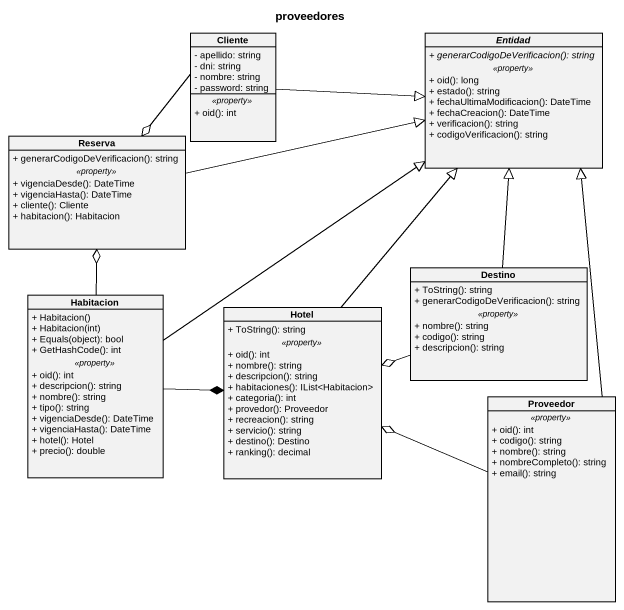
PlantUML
@startuml
title proveedores
hide circle
hide empty members
skinparam classAttributeIconSize 0
class Cliente {
  - apellido: string
  - dni: string
  - nombre: string
  - password: string
  .. <<property>> ..
  + oid(): int
}
abstract class Entidad {
  {abstract} + generarCodigoDeVerificacion(): string
  .. <<property>> ..
  + oid(): long
  + estado(): string
  + fechaUltimaModificacion(): DateTime
  + fechaCreacion(): DateTime
  + verificacion(): string
  + codigoVerificacion(): string
}
class Reserva {
  + generarCodigoDeVerificacion(): string
  .. <<property>> ..
  + vigenciaDesde(): DateTime
  + vigenciaHasta(): DateTime
  + cliente(): Cliente
  + habitacion(): Habitacion
}
class Destino {
  + ToString(): string
  + generarCodigoDeVerificacion(): string
  .. <<property>> ..
  + nombre(): string
  + codigo(): string
  + descripcion(): string
}
class Habitacion {
  + Habitacion()
  + Habitacion(int)
  + Equals(object): bool
  + GetHashCode(): int
  .. <<property>> ..
  + oid(): int
  + descripcion(): string
  + nombre(): string
  + tipo(): string
  + vigenciaDesde(): DateTime
  + vigenciaHasta(): DateTime
  + hotel(): Hotel
  + precio(): double
}
class Hotel {
  + ToString(): string
  .. <<property>> ..
  + oid(): int
  + nombre(): string
  + descripcion(): string
  + habitaciones(): IList<Habitacion>
  + categoria(): int
  + provedor(): Proveedor
  + recreacion(): string
  + servicio(): string
  + destino(): Destino
  + ranking(): decimal
}
class Proveedor {
  .. <<property>> ..
  + oid(): int
  + codigo(): string
  + nombre(): string
  + nombreCompleto(): string
  + email(): string
}
Cliente -right-|> Entidad
Cliente --o Reserva
Reserva -right-|> Entidad
Destino -up-|> Entidad
Destino -left-o Hotel
Habitacion -up-|> Entidad
Habitacion -up-o Reserva
Habitacion -right-* Hotel
Hotel -up-|> Entidad
Proveedor -up-|> Entidad
Proveedor -left-o Hotel
@enduml
